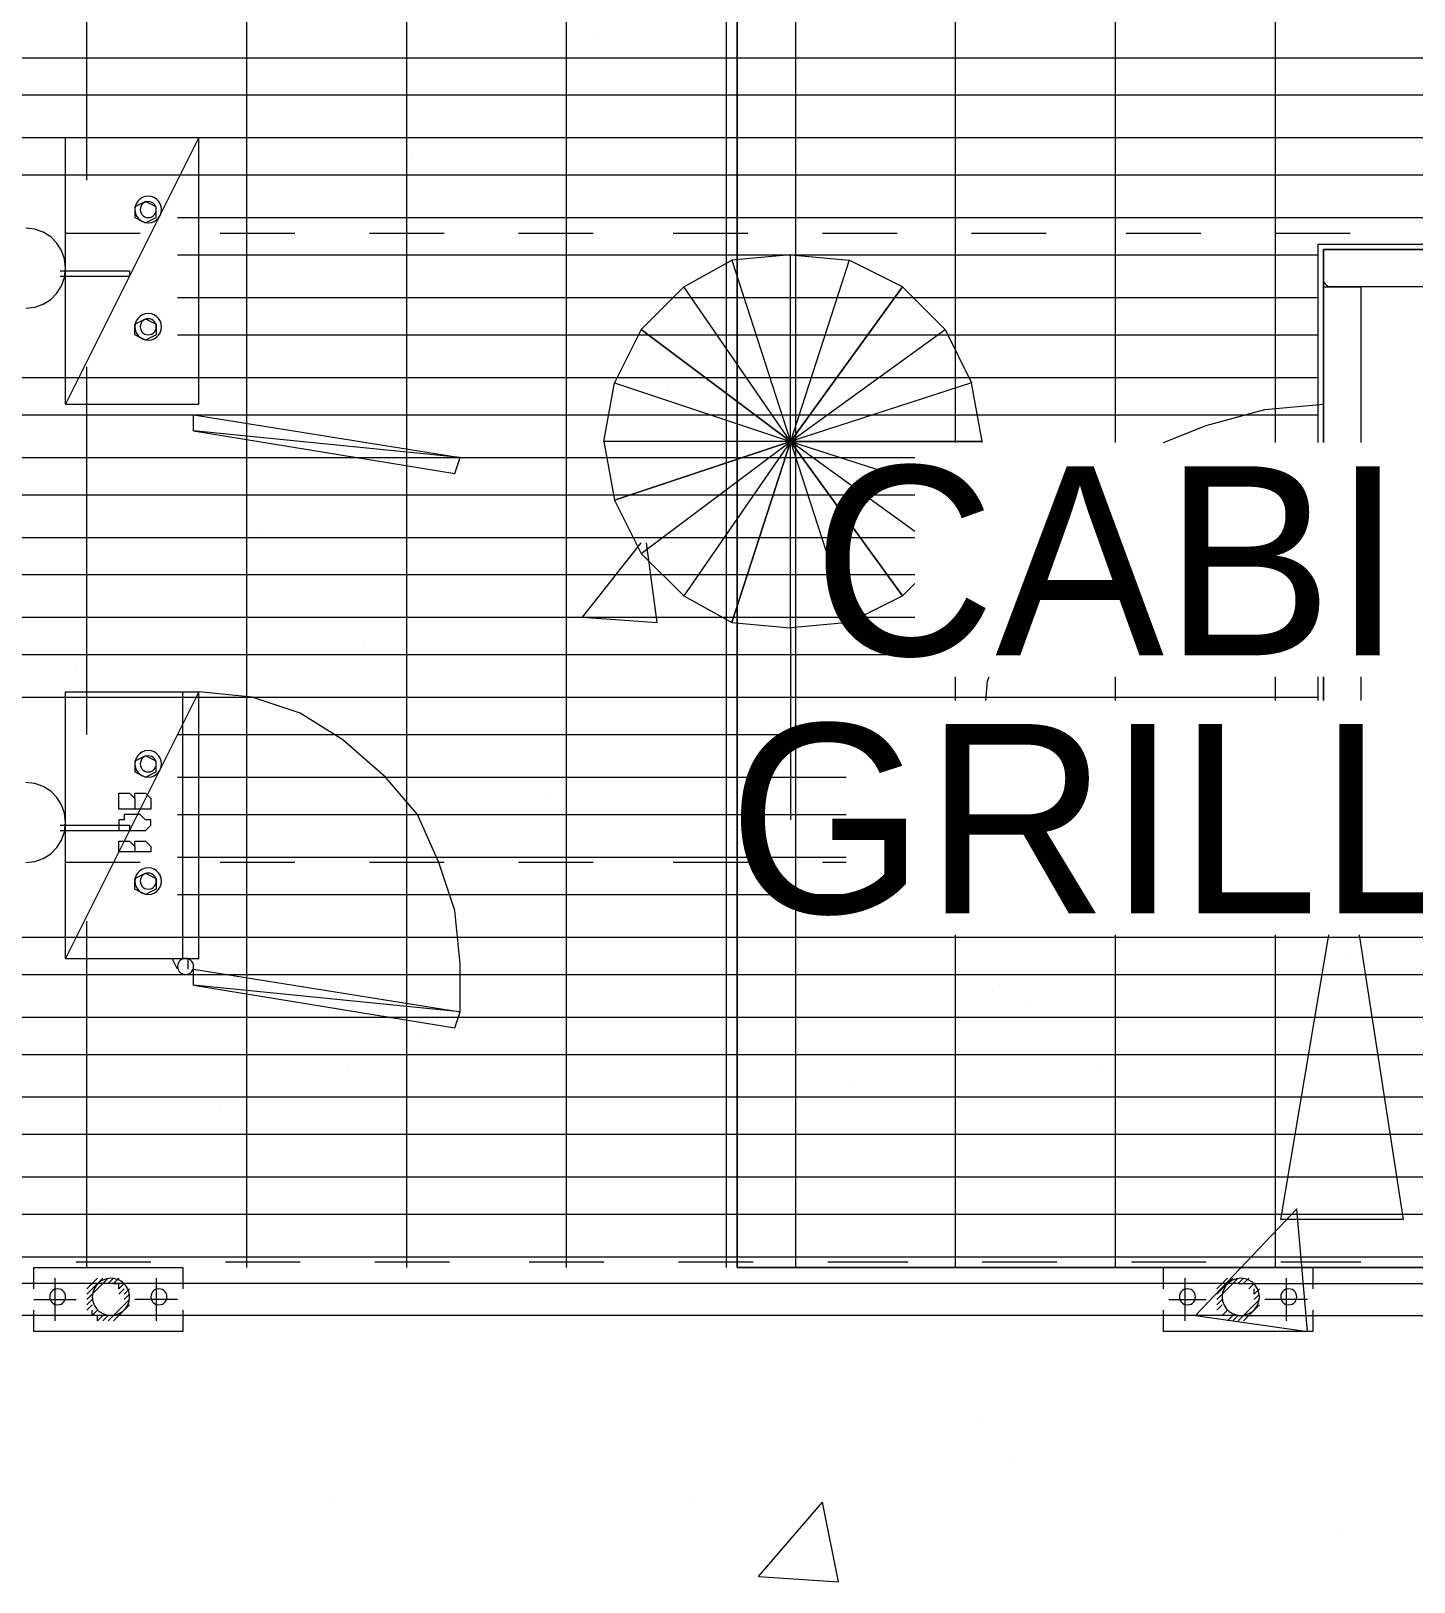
# Paper-space layout '01 Roof Support Layout' of a CAD drawing. Header units: millimetres. Extents: x 5 to 415, y 5 to 292.
# Drawn here: x 143.95 to 160.04, y 70.1 to 88.14 of the extents above; entities that cross this region are included whole.
import ezdxf
from ezdxf.enums import TextEntityAlignment as Align

# ---------------------------------------------------------------- set-up
doc = ezdxf.new("R2010")
doc.units = ezdxf.units.MM
for name, color, linetype in [('EXISTING', 7, 'Continuous'), ('PROPOSED', 7, 'Continuous'), ('TEXT', 7, 'Continuous')]:
    doc.layers.add(name, color=color, linetype=linetype)

# ---------------------------------------------------------------- blocks, each defined once
blk = doc.blocks.new('SHEET_01')
at = {"layer": 'EXISTING', "color": 254, "linetype": 'Continuous', "lineweight": 13}
for p, q in [((150.55, 88.078), (150.55, 88.078)), ((154.022, 87.396), (154.022, 87.396)), ((144.35, 83.8), (144.35, 86.9)), ((145.9, 86.9), (144.35, 83.8)), ((144.35, 86.9), (145.9, 86.9)), ((145.9, 83.8), (145.9, 86.9)), ((155.51, 86.9), (155.51, 86.9)), ((148.38, 86.652), (148.38, 86.652)), ((148.008, 85.97), (148.008, 85.97)), ((152.782, 85.536), (152.1, 85.474)), ((152.782, 83.366), (152.782, 85.536)), ((152.782, 85.536), (153.464, 85.474)), ((172.994, 85.598), (158.982, 85.598)), ((158.982, 85.598), (158.982, 83.354)), ((151.542, 85.164), (152.1, 85.474)), ((152.1, 85.474), (152.782, 83.366)), ((153.464, 85.474), (152.782, 83.366)), ((154.084, 85.164), (153.464, 85.474)), ((151.542, 85.164), (151.046, 84.668)), ((152.782, 83.366), (151.542, 85.164)), ((154.084, 85.164), (152.782, 83.366)), ((152.782, 83.366), (154.084, 85.164)), ((154.58, 84.668), (154.084, 85.164)), ((151.046, 84.668), (150.736, 84.048)), ((151.046, 84.668), (152.782, 83.366)), ((152.782, 83.366), (151.046, 84.668)), ((152.782, 83.366), (154.58, 84.668)), ((154.58, 84.668), (154.89, 84.048)), ((150.612, 83.366), (150.736, 84.048)), ((150.736, 84.048), (152.782, 83.366)), ((151.356, 83.986), (151.356, 83.986)), ((154.89, 84.048), (152.782, 83.366)), ((155.014, 83.366), (154.89, 84.048)), ((144.35, 83.8), (145.9, 83.8)), ((145.838, 83.49), (145.838, 83.676)), ((145.838, 83.676), (148.938, 83.18)), ((148.938, 83.18), (145.838, 83.49)), ((145.838, 83.49), (148.876, 82.994)), ((152.782, 83.366), (150.612, 83.366)), ((150.612, 83.366), (150.736, 82.684)), ((150.736, 82.684), (152.782, 83.366)), ((152.782, 83.366), (150.736, 82.684)), ((151.046, 82.064), (152.782, 83.366)), ((152.782, 83.366), (151.542, 81.568)), ((152.1, 81.258), (152.782, 83.366)), ((152.782, 83.366), (152.1, 81.258)), ((152.782, 81.196), (152.782, 83.366)), ((152.782, 83.366), (153.464, 81.258)), ((154.084, 81.568), (152.782, 83.366)), ((152.782, 83.366), (154.084, 81.568)), ((155.014, 83.366), (152.782, 83.366)), ((152.782, 83.366), (155.014, 83.366)), ((154.228, 82.319), (152.782, 83.366)), ((152.782, 83.366), (154.228, 82.898)), ((155.012, 83.354), (155.014, 83.366)), ((148.876, 82.994), (148.938, 83.18)), ((150.736, 82.684), (151.046, 82.064)), ((146.582, 82.312), (146.582, 82.312)), ((150.364, 81.32), (151.046, 82.188)), ((151.232, 81.258), (151.108, 82.188)), ((151.542, 81.568), (151.046, 82.064)), ((151.542, 81.568), (152.1, 81.258)), ((153.464, 81.258), (154.084, 81.568)), ((154.084, 81.568), (154.228, 81.712)), ((150.116, 81.506), (150.116, 81.506)), ((150.364, 81.32), (151.232, 81.258)), ((152.1, 81.258), (152.782, 81.196)), ((153.464, 81.258), (152.782, 81.196)), ((152.782, 81.196), (152.782, 78.964)), ((147.822, 81.01), (147.822, 81.01)), ((144.474, 80.762), (144.474, 80.762)), ((158.982, 80.628), (158.982, 80.354)), ((144.35, 77.352), (144.35, 80.452)), ((145.9, 80.452), (144.35, 77.352)), ((144.35, 80.452), (145.9, 80.452)), ((145.9, 77.352), (145.9, 80.452)), ((149.93, 79.212), (149.93, 79.212)), ((158.486, 74.314), (159.046, 77.628)), ((159.399, 77.628), (159.912, 74.314)), ((144.35, 77.352), (145.9, 77.352)), ((145.838, 77.042), (145.838, 77.228)), ((145.838, 77.228), (148.938, 76.732)), ((159.292, 77.352), (159.292, 77.352)), ((148.938, 76.732), (145.838, 77.042)), ((145.838, 77.042), (148.876, 76.546)), ((155.138, 76.98), (155.138, 76.98)), ((148.876, 76.546), (148.938, 76.732)), ((155.572, 76.856), (155.572, 76.856)), ((148.442, 76.422), (148.442, 76.422)), ((147.636, 76.05), (147.636, 76.05)), ((156.378, 76.112), (156.378, 76.112)), ((153.464, 75.926), (153.464, 75.926)), ((146.148, 75.616), (146.148, 75.616)), ((144.784, 74.438), (144.784, 74.438)), ((157.494, 73.198), (158.672, 74.438)), ((158.796, 73.012), (158.672, 74.438)), ((159.912, 74.314), (158.486, 74.314)), ((144.226, 73.632), (144.226, 73.136)), ((145.404, 73.632), (145.404, 73.136)), ((157.37, 73.632), (157.37, 73.136)), ((158.548, 73.632), (158.548, 73.136)), ((143.978, 73.384), (144.474, 73.384)), ((145.652, 73.384), (145.156, 73.384)), ((157.184, 73.384), (157.618, 73.384)), ((158.796, 73.384), (158.3, 73.384)), ((157.494, 73.198), (158.796, 73.012)), ((154.952, 72.02), (154.952, 72.02)), ((155.386, 71.524), (155.386, 71.524)), ((147.45, 71.09), (147.45, 71.09)), ((151.666, 71.028), (151.666, 71.028)), ((152.41, 70.16), (153.154, 71.028)), ((153.34, 70.098), (153.154, 71.028)), ((159.168, 70.718), (159.168, 70.718)), ((152.41, 70.16), (153.34, 70.098))]:
    blk.add_line(p, q, dxfattribs=at)
at = {"layer": 'PROPOSED', "color": 250, "linetype": 'Continuous', "lineweight": 13}
for p, q in [((152.038, 73.756), (152.038, 103.948)), ((152.162, 73.756), (152.162, 103.948)), ((152.162, 103.948), (152.162, 73.756)), ((152.844, 73.756), (152.844, 103.948)), ((144.598, 86.404), (144.598, 100.106)), ((146.458, 73.756), (146.458, 100.106)), ((148.318, 73.756), (148.318, 100.106)), ((150.178, 73.756), (150.178, 100.106)), ((154.704, 83.354), (154.704, 100.106)), ((156.564, 83.354), (156.564, 100.106)), ((158.424, 83.354), (158.424, 100.106)), ((140.444, 87.83), (152.162, 87.83)), ((152.162, 87.83), (163.88, 87.83)), ((140.444, 87.396), (152.162, 87.396)), ((152.162, 87.396), (163.88, 87.396)), ((140.444, 86.9), (152.162, 86.9)), ((152.162, 86.9), (163.88, 86.9)), ((140.444, 86.466), (152.162, 86.466)), ((152.162, 86.466), (163.88, 86.466)), ((145.28, 86.156), (145.156, 86.094)), ((145.16, 86.099), (145.156, 86.063)), ((145.156, 86.094), (145.156, 85.97)), ((145.156, 86.063), (145.16, 86.027)), ((145.172, 86.131), (145.16, 86.099)), ((145.19, 86.16), (145.172, 86.131)), ((145.214, 86.184), (145.19, 86.16)), ((145.243, 86.202), (145.214, 86.184)), ((145.22, 86.084), (145.218, 86.063)), ((145.218, 86.063), (145.22, 86.042)), ((145.227, 86.104), (145.22, 86.084)), ((145.238, 86.121), (145.227, 86.104)), ((145.253, 86.136), (145.238, 86.121)), ((145.275, 86.214), (145.243, 86.202)), ((145.27, 86.147), (145.253, 86.136)), ((145.29, 86.154), (145.27, 86.147)), ((145.311, 86.218), (145.275, 86.214)), ((145.404, 86.094), (145.28, 86.156)), ((145.311, 86.156), (145.29, 86.154)), ((145.347, 86.214), (145.311, 86.218)), ((145.332, 86.154), (145.311, 86.156)), ((145.352, 86.147), (145.332, 86.154)), ((145.379, 86.202), (145.347, 86.214)), ((145.369, 86.136), (145.352, 86.147)), ((145.384, 86.121), (145.369, 86.136)), ((145.408, 86.184), (145.379, 86.202)), ((145.395, 86.104), (145.384, 86.121)), ((145.402, 86.084), (145.395, 86.104)), ((145.404, 86.063), (145.402, 86.084)), ((145.402, 86.042), (145.404, 86.063)), ((145.404, 85.97), (145.404, 86.094)), ((145.432, 86.16), (145.408, 86.184)), ((145.45, 86.131), (145.432, 86.16)), ((145.462, 86.099), (145.45, 86.131)), ((145.466, 86.063), (145.462, 86.099)), ((145.462, 86.027), (145.466, 86.063)), ((145.156, 85.97), (145.28, 85.908)), ((145.16, 86.027), (145.172, 85.995)), ((145.172, 85.995), (145.19, 85.966)), ((145.19, 85.966), (145.214, 85.942)), ((145.214, 85.942), (145.243, 85.924)), ((145.22, 86.042), (145.227, 86.022)), ((145.227, 86.022), (145.238, 86.005)), ((145.238, 86.005), (145.253, 85.99)), ((145.243, 85.924), (145.275, 85.912)), ((145.253, 85.99), (145.27, 85.979)), ((145.27, 85.979), (145.29, 85.972)), ((145.275, 85.912), (145.311, 85.908)), ((145.28, 85.908), (145.404, 85.97)), ((145.29, 85.972), (145.311, 85.97)), ((145.311, 85.97), (145.332, 85.972)), ((145.311, 85.908), (145.347, 85.912)), ((145.332, 85.972), (145.352, 85.979)), ((145.347, 85.912), (145.379, 85.924)), ((145.352, 85.979), (145.369, 85.99)), ((145.369, 85.99), (145.384, 86.005)), ((145.379, 85.924), (145.408, 85.942)), ((145.384, 86.005), (145.395, 86.022)), ((145.395, 86.022), (145.402, 86.042)), ((145.408, 85.942), (145.432, 85.966)), ((145.432, 85.966), (145.45, 85.995)), ((145.45, 85.995), (145.462, 86.027)), ((145.652, 85.97), (152.162, 85.97)), ((152.162, 85.97), (163.88, 85.97)), ((143.992, 85.834), (143.885, 85.846)), ((144.089, 85.799), (143.992, 85.834)), ((144.176, 85.744), (144.089, 85.799)), ((144.248, 85.672), (144.176, 85.744)), ((145.218, 85.784), (144.35, 85.784)), ((147.016, 85.784), (146.148, 85.784)), ((148.752, 85.784), (147.884, 85.784)), ((150.488, 85.784), (149.62, 85.784)), ((152.286, 85.784), (151.418, 85.784)), ((154.022, 85.784), (153.154, 85.784)), ((155.758, 85.784), (154.89, 85.784)), ((157.556, 85.784), (156.688, 85.784)), ((159.292, 85.784), (158.424, 85.784)), ((144.303, 85.585), (144.248, 85.672)), ((144.338, 85.488), (144.303, 85.585)), ((145.652, 85.536), (152.162, 85.536)), ((152.162, 85.536), (158.92, 85.536)), ((158.92, 85.66), (163.88, 85.66)), ((158.92, 83.354), (158.92, 85.66)), ((158.982, 85.536), (158.982, 85.598)), ((158.982, 85.598), (172.994, 85.598)), ((158.982, 85.226), (158.982, 85.536)), ((144.288, 85.35), (145.094, 85.35)), ((144.35, 85.381), (144.338, 85.488)), ((144.338, 85.274), (144.35, 85.381)), ((145.094, 85.35), (145.094, 85.288)), ((144.248, 85.09), (144.303, 85.177)), ((144.288, 85.288), (145.094, 85.288)), ((144.303, 85.177), (144.338, 85.274)), ((158.982, 85.257), (158.984, 85.236)), ((158.982, 85.164), (158.982, 85.226)), ((158.982, 85.164), (158.982, 85.164)), ((158.982, 85.164), (159.044, 85.164)), ((158.982, 83.354), (158.982, 85.164)), ((158.984, 85.236), (158.991, 85.216)), ((158.991, 85.216), (159.002, 85.199)), ((159.002, 85.199), (159.017, 85.184)), ((159.017, 85.184), (159.034, 85.173)), ((159.034, 85.173), (159.054, 85.166)), ((172.932, 85.164), (159.044, 85.164)), ((159.044, 85.164), (159.416, 85.164)), ((159.054, 85.166), (159.075, 85.164)), ((159.416, 85.164), (159.416, 83.354)), ((144.089, 84.963), (144.176, 85.018)), ((144.176, 85.018), (144.248, 85.09)), ((145.652, 85.04), (152.162, 85.04)), ((152.162, 85.04), (158.92, 85.04)), ((143.885, 84.916), (143.992, 84.928)), ((143.992, 84.928), (144.089, 84.963)), ((145.214, 84.82), (145.19, 84.796)), ((145.243, 84.838), (145.214, 84.82)), ((145.275, 84.85), (145.243, 84.838)), ((145.311, 84.854), (145.275, 84.85)), ((145.347, 84.85), (145.311, 84.854)), ((145.379, 84.838), (145.347, 84.85)), ((145.408, 84.82), (145.379, 84.838)), ((145.432, 84.796), (145.408, 84.82)), ((145.156, 84.73), (145.28, 84.792)), ((145.16, 84.735), (145.156, 84.699)), ((145.156, 84.606), (145.156, 84.73)), ((145.156, 84.699), (145.16, 84.663)), ((145.172, 84.767), (145.16, 84.735)), ((145.16, 84.663), (145.172, 84.631)), ((145.19, 84.796), (145.172, 84.767)), ((145.172, 84.631), (145.19, 84.602)), ((145.22, 84.72), (145.218, 84.699)), ((145.218, 84.699), (145.22, 84.678)), ((145.227, 84.74), (145.22, 84.72)), ((145.22, 84.678), (145.227, 84.658)), ((145.238, 84.757), (145.227, 84.74)), ((145.227, 84.658), (145.238, 84.641)), ((145.253, 84.772), (145.238, 84.757)), ((145.238, 84.641), (145.253, 84.626)), ((145.27, 84.783), (145.253, 84.772)), ((145.253, 84.626), (145.27, 84.615)), ((145.29, 84.79), (145.27, 84.783)), ((145.28, 84.792), (145.404, 84.73)), ((145.311, 84.792), (145.29, 84.79)), ((145.332, 84.79), (145.311, 84.792)), ((145.352, 84.783), (145.332, 84.79)), ((145.369, 84.772), (145.352, 84.783)), ((145.352, 84.615), (145.369, 84.626)), ((145.384, 84.757), (145.369, 84.772)), ((145.369, 84.626), (145.384, 84.641)), ((145.395, 84.74), (145.384, 84.757)), ((145.384, 84.641), (145.395, 84.658)), ((145.402, 84.72), (145.395, 84.74)), ((145.395, 84.658), (145.402, 84.678)), ((145.404, 84.699), (145.402, 84.72)), ((145.402, 84.678), (145.404, 84.699)), ((145.404, 84.73), (145.404, 84.606)), ((145.45, 84.767), (145.432, 84.796)), ((145.432, 84.602), (145.45, 84.631)), ((145.462, 84.735), (145.45, 84.767)), ((145.45, 84.631), (145.462, 84.663)), ((145.466, 84.699), (145.462, 84.735)), ((145.462, 84.663), (145.466, 84.699)), ((145.28, 84.544), (145.156, 84.606)), ((145.19, 84.602), (145.214, 84.578)), ((145.214, 84.578), (145.243, 84.56)), ((145.243, 84.56), (145.275, 84.548)), ((145.27, 84.615), (145.29, 84.608)), ((145.275, 84.548), (145.311, 84.544)), ((145.404, 84.606), (145.28, 84.544)), ((145.29, 84.608), (145.311, 84.606)), ((145.311, 84.606), (145.332, 84.608)), ((145.311, 84.544), (145.347, 84.548)), ((145.332, 84.608), (145.352, 84.615)), ((145.347, 84.548), (145.379, 84.56)), ((145.379, 84.56), (145.408, 84.578)), ((145.408, 84.578), (145.432, 84.602)), ((145.652, 84.606), (152.162, 84.606)), ((152.162, 84.606), (158.92, 84.606)), ((140.444, 84.11), (152.162, 84.11)), ((144.598, 79.956), (144.598, 84.234)), ((152.162, 84.11), (158.92, 84.11)), ((157.618, 83.552), (158.3, 83.738)), ((158.3, 83.738), (158.982, 83.8)), ((140.444, 83.676), (152.162, 83.676)), ((152.162, 83.676), (158.92, 83.676)), ((157.123, 83.354), (157.618, 83.552)), ((140.444, 83.18), (152.162, 83.18)), ((152.162, 83.18), (154.228, 83.18)), ((140.444, 82.746), (152.162, 82.746)), ((152.162, 82.746), (154.228, 82.746)), ((140.444, 82.25), (152.162, 82.25)), ((152.162, 82.25), (154.228, 82.25)), ((140.444, 81.816), (152.162, 81.816)), ((152.162, 81.816), (154.228, 81.816)), ((140.444, 81.32), (152.162, 81.32)), ((152.162, 81.32), (154.228, 81.32)), ((140.444, 80.886), (152.162, 80.886)), ((152.162, 80.886), (154.228, 80.886)), ((154.704, 80.354), (154.704, 80.628)), ((155.056, 80.354), (155.076, 80.576)), ((155.076, 80.576), (155.092, 80.628)), ((156.564, 80.354), (156.564, 80.628)), ((158.424, 80.354), (158.424, 80.628)), ((158.92, 80.354), (158.92, 80.628)), ((158.982, 80.354), (158.982, 80.628)), ((159.416, 80.628), (159.416, 80.354)), ((140.444, 80.39), (152.162, 80.39)), ((145.714, 77.352), (145.714, 80.452)), ((146.52, 80.39), (145.9, 80.452)), ((147.078, 80.204), (146.52, 80.39)), ((152.162, 80.39), (158.92, 80.39)), ((147.574, 79.894), (147.078, 80.204)), ((145.652, 79.956), (152.162, 79.956)), ((152.162, 79.956), (153.432, 79.956)), ((145.243, 79.754), (145.214, 79.736)), ((145.275, 79.766), (145.243, 79.754)), ((145.311, 79.77), (145.275, 79.766)), ((145.347, 79.766), (145.311, 79.77)), ((145.379, 79.754), (145.347, 79.766)), ((145.408, 79.736), (145.379, 79.754)), ((148.07, 79.46), (147.574, 79.894)), ((145.28, 79.708), (145.156, 79.646)), ((145.16, 79.651), (145.156, 79.615)), ((145.156, 79.646), (145.156, 79.522)), ((145.156, 79.615), (145.16, 79.579)), ((145.172, 79.683), (145.16, 79.651)), ((145.16, 79.579), (145.172, 79.547)), ((145.19, 79.712), (145.172, 79.683)), ((145.214, 79.736), (145.19, 79.712)), ((145.22, 79.636), (145.218, 79.615)), ((145.218, 79.615), (145.22, 79.594)), ((145.227, 79.656), (145.22, 79.636)), ((145.22, 79.594), (145.227, 79.574)), ((145.238, 79.673), (145.227, 79.656)), ((145.227, 79.574), (145.238, 79.557)), ((145.253, 79.688), (145.238, 79.673)), ((145.27, 79.699), (145.253, 79.688)), ((145.29, 79.706), (145.27, 79.699)), ((145.404, 79.646), (145.28, 79.708)), ((145.311, 79.708), (145.29, 79.706)), ((145.332, 79.706), (145.311, 79.708)), ((145.352, 79.699), (145.332, 79.706)), ((145.369, 79.688), (145.352, 79.699)), ((145.384, 79.673), (145.369, 79.688)), ((145.395, 79.656), (145.384, 79.673)), ((145.384, 79.557), (145.395, 79.574)), ((145.402, 79.636), (145.395, 79.656)), ((145.395, 79.574), (145.402, 79.594)), ((145.404, 79.615), (145.402, 79.636)), ((145.402, 79.594), (145.404, 79.615)), ((145.404, 79.522), (145.404, 79.646)), ((145.432, 79.712), (145.408, 79.736)), ((145.45, 79.683), (145.432, 79.712)), ((145.462, 79.651), (145.45, 79.683)), ((145.45, 79.547), (145.462, 79.579)), ((145.466, 79.615), (145.462, 79.651)), ((145.462, 79.579), (145.466, 79.615)), ((143.992, 79.386), (143.885, 79.398)), ((144.089, 79.351), (143.992, 79.386)), ((145.156, 79.522), (145.28, 79.46)), ((145.172, 79.547), (145.19, 79.518)), ((145.19, 79.518), (145.214, 79.494)), ((145.214, 79.494), (145.243, 79.476)), ((145.238, 79.557), (145.253, 79.542)), ((145.243, 79.476), (145.275, 79.464)), ((145.253, 79.542), (145.27, 79.531)), ((145.27, 79.531), (145.29, 79.524)), ((145.275, 79.464), (145.311, 79.46)), ((145.28, 79.46), (145.404, 79.522)), ((145.29, 79.524), (145.311, 79.522)), ((145.311, 79.522), (145.332, 79.524)), ((145.311, 79.46), (145.347, 79.464)), ((145.332, 79.524), (145.352, 79.531)), ((145.347, 79.464), (145.379, 79.476)), ((145.352, 79.531), (145.369, 79.542)), ((145.369, 79.542), (145.384, 79.557)), ((145.379, 79.476), (145.408, 79.494)), ((145.408, 79.494), (145.432, 79.518)), ((145.432, 79.518), (145.45, 79.547)), ((145.652, 79.46), (152.162, 79.46)), ((148.442, 79.026), (148.07, 79.46)), ((152.162, 79.46), (153.432, 79.46)), ((144.176, 79.296), (144.089, 79.351)), ((144.248, 79.224), (144.176, 79.296)), ((144.303, 79.137), (144.248, 79.224)), ((144.97, 79.212), (144.97, 79.274)), ((144.97, 79.274), (145.032, 79.274)), ((144.97, 79.088), (144.97, 79.212)), ((145.032, 79.274), (145.094, 79.274)), ((145.094, 79.274), (145.156, 79.212)), ((145.156, 79.212), (145.156, 79.274)), ((145.156, 79.274), (145.218, 79.274)), ((145.156, 79.212), (145.156, 79.088)), ((145.218, 79.274), (145.28, 79.274)), ((145.28, 79.274), (145.342, 79.212)), ((145.342, 79.212), (145.342, 79.088)), ((144.338, 79.04), (144.303, 79.137)), ((144.35, 78.933), (144.338, 79.04)), ((145.342, 79.088), (144.97, 79.088)), ((145.094, 79.026), (145.032, 79.026)), ((145.032, 79.026), (145.032, 78.964)), ((145.156, 79.026), (145.094, 79.026)), ((145.218, 79.026), (145.156, 79.026)), ((145.28, 78.964), (145.218, 79.026)), ((145.652, 79.026), (152.162, 79.026)), ((148.69, 78.468), (148.442, 79.026)), ((152.162, 79.026), (153.432, 79.026)), ((144.288, 78.902), (145.094, 78.902)), ((144.338, 78.826), (144.35, 78.933)), ((145.032, 78.964), (144.97, 78.964)), ((144.97, 78.964), (144.97, 78.902)), ((144.97, 78.902), (144.97, 78.84)), ((145.094, 78.902), (145.094, 78.84)), ((145.342, 78.964), (145.28, 78.964)), ((145.28, 78.84), (145.342, 78.902)), ((145.342, 78.902), (145.342, 78.964)), ((144.248, 78.642), (144.303, 78.729)), ((144.288, 78.84), (145.094, 78.84)), ((144.303, 78.729), (144.338, 78.826)), ((144.97, 78.84), (145.032, 78.84)), ((144.97, 78.654), (144.97, 78.716)), ((144.97, 78.716), (145.032, 78.716)), ((145.032, 78.84), (145.094, 78.84)), ((145.032, 78.716), (145.094, 78.716)), ((145.094, 78.84), (145.156, 78.84)), ((145.094, 78.716), (145.156, 78.654)), ((145.156, 78.84), (145.218, 78.84)), ((145.156, 78.654), (145.156, 78.716)), ((145.156, 78.716), (145.218, 78.716)), ((145.218, 78.84), (145.28, 78.84)), ((145.218, 78.716), (145.28, 78.716)), ((145.28, 78.716), (145.342, 78.654)), ((143.992, 78.48), (144.089, 78.515)), ((144.089, 78.515), (144.176, 78.57)), ((144.176, 78.57), (144.248, 78.642)), ((144.97, 78.592), (144.97, 78.654)), ((145.342, 78.592), (144.97, 78.592)), ((145.156, 78.654), (145.156, 78.592)), ((145.342, 78.654), (145.342, 78.592)), ((145.652, 78.53), (152.162, 78.53)), ((152.162, 78.53), (153.432, 78.53)), ((143.885, 78.468), (143.992, 78.48)), ((145.218, 78.468), (144.35, 78.468)), ((145.156, 78.282), (145.28, 78.344)), ((145.172, 78.319), (145.16, 78.287)), ((145.19, 78.348), (145.172, 78.319)), ((145.214, 78.372), (145.19, 78.348)), ((145.243, 78.39), (145.214, 78.372)), ((145.238, 78.309), (145.227, 78.292)), ((145.253, 78.324), (145.238, 78.309)), ((145.275, 78.402), (145.243, 78.39)), ((145.27, 78.335), (145.253, 78.324)), ((145.29, 78.342), (145.27, 78.335)), ((145.311, 78.406), (145.275, 78.402)), ((145.28, 78.344), (145.404, 78.282)), ((145.311, 78.344), (145.29, 78.342)), ((145.347, 78.402), (145.311, 78.406)), ((145.332, 78.342), (145.311, 78.344)), ((145.352, 78.335), (145.332, 78.342)), ((145.379, 78.39), (145.347, 78.402)), ((145.369, 78.324), (145.352, 78.335)), ((145.384, 78.309), (145.369, 78.324)), ((145.408, 78.372), (145.379, 78.39)), ((145.395, 78.292), (145.384, 78.309)), ((145.432, 78.348), (145.408, 78.372)), ((145.45, 78.319), (145.432, 78.348)), ((145.462, 78.287), (145.45, 78.319)), ((147.016, 78.468), (146.148, 78.468)), ((148.752, 78.468), (147.884, 78.468)), ((148.876, 77.91), (148.69, 78.468)), ((150.488, 78.468), (149.62, 78.468)), ((152.286, 78.468), (151.418, 78.468)), ((153.432, 78.468), (153.154, 78.468)), ((145.16, 78.287), (145.156, 78.251)), ((145.156, 78.158), (145.156, 78.282)), ((145.156, 78.251), (145.16, 78.215)), ((145.28, 78.096), (145.156, 78.158)), ((145.16, 78.215), (145.172, 78.183)), ((145.172, 78.183), (145.19, 78.154)), ((145.19, 78.154), (145.214, 78.13)), ((145.214, 78.13), (145.243, 78.112)), ((145.22, 78.272), (145.218, 78.251)), ((145.218, 78.251), (145.22, 78.23)), ((145.227, 78.292), (145.22, 78.272)), ((145.22, 78.23), (145.227, 78.21)), ((145.227, 78.21), (145.238, 78.193)), ((145.238, 78.193), (145.253, 78.178)), ((145.253, 78.178), (145.27, 78.167)), ((145.27, 78.167), (145.29, 78.16)), ((145.404, 78.158), (145.28, 78.096)), ((145.29, 78.16), (145.311, 78.158)), ((145.311, 78.158), (145.332, 78.16)), ((145.332, 78.16), (145.352, 78.167)), ((145.352, 78.167), (145.369, 78.178)), ((145.369, 78.178), (145.384, 78.193)), ((145.379, 78.112), (145.408, 78.13)), ((145.384, 78.193), (145.395, 78.21)), ((145.402, 78.272), (145.395, 78.292)), ((145.395, 78.21), (145.402, 78.23)), ((145.404, 78.251), (145.402, 78.272)), ((145.402, 78.23), (145.404, 78.251)), ((145.404, 78.282), (145.404, 78.158)), ((145.408, 78.13), (145.432, 78.154)), ((145.432, 78.154), (145.45, 78.183)), ((145.45, 78.183), (145.462, 78.215)), ((145.466, 78.251), (145.462, 78.287)), ((145.462, 78.215), (145.466, 78.251)), ((145.243, 78.112), (145.275, 78.1)), ((145.275, 78.1), (145.311, 78.096)), ((145.311, 78.096), (145.347, 78.1)), ((145.347, 78.1), (145.379, 78.112)), ((145.652, 78.096), (152.162, 78.096)), ((152.162, 78.096), (153.432, 78.096)), ((144.598, 73.756), (144.598, 77.786)), ((148.938, 77.29), (148.876, 77.91)), ((140.444, 77.6), (152.162, 77.6)), ((152.162, 77.6), (163.88, 77.6)), ((154.704, 73.756), (154.704, 77.628)), ((156.564, 73.756), (156.564, 77.628)), ((158.424, 73.756), (158.424, 77.628)), ((145.652, 77.228), (145.59, 77.352)), ((145.654, 77.28), (145.652, 77.259)), ((145.652, 77.259), (145.654, 77.238)), ((145.661, 77.3), (145.654, 77.28)), ((145.654, 77.238), (145.661, 77.218)), ((145.672, 77.317), (145.661, 77.3)), ((145.687, 77.332), (145.672, 77.317)), ((145.704, 77.343), (145.687, 77.332)), ((145.724, 77.35), (145.704, 77.343)), ((145.714, 77.228), (145.714, 77.228)), ((145.745, 77.352), (145.724, 77.35)), ((145.766, 77.35), (145.745, 77.352)), ((145.786, 77.343), (145.766, 77.35)), ((145.776, 77.228), (145.776, 77.352)), ((145.803, 77.332), (145.786, 77.343)), ((145.818, 77.317), (145.803, 77.332)), ((145.829, 77.3), (145.818, 77.317)), ((145.836, 77.28), (145.829, 77.3)), ((145.829, 77.218), (145.836, 77.238)), ((145.838, 77.259), (145.836, 77.28)), ((145.836, 77.238), (145.838, 77.259)), ((148.938, 76.732), (148.938, 77.29)), ((140.444, 77.166), (152.162, 77.166)), ((145.661, 77.218), (145.672, 77.201)), ((145.672, 77.201), (145.687, 77.186)), ((145.687, 77.186), (145.704, 77.175)), ((145.704, 77.175), (145.724, 77.168)), ((145.724, 77.168), (145.745, 77.166)), ((145.745, 77.166), (145.766, 77.168)), ((145.766, 77.168), (145.786, 77.175)), ((145.786, 77.175), (145.803, 77.186)), ((145.803, 77.186), (145.818, 77.201)), ((145.818, 77.201), (145.829, 77.218)), ((152.162, 77.166), (163.88, 77.166)), ((140.444, 76.67), (152.162, 76.67)), ((152.162, 76.67), (163.88, 76.67)), ((140.444, 76.236), (152.162, 76.236)), ((152.162, 76.236), (163.88, 76.236)), ((140.444, 75.74), (152.162, 75.74)), ((152.162, 75.74), (163.88, 75.74)), ((140.444, 75.306), (152.162, 75.306)), ((152.162, 75.306), (163.88, 75.306)), ((140.444, 74.81), (152.162, 74.81)), ((152.162, 74.81), (163.88, 74.81)), ((140.444, 74.376), (152.162, 74.376)), ((152.162, 74.376), (163.88, 74.376)), ((140.444, 73.88), (152.162, 73.88)), ((145.342, 73.818), (144.474, 73.818)), ((147.078, 73.818), (146.21, 73.818)), ((148.814, 73.818), (147.946, 73.818)), ((150.612, 73.818), (149.744, 73.818)), ((152.348, 73.818), (151.48, 73.818)), ((152.162, 73.88), (163.88, 73.88)), ((154.146, 73.818), (153.216, 73.818)), ((155.882, 73.818), (155.014, 73.818)), ((157.618, 73.818), (156.75, 73.818)), ((159.416, 73.818), (158.486, 73.818)), ((143.978, 73.756), (145.714, 73.756)), ((143.978, 73.508), (143.978, 73.756)), ((144.598, 73.508), (144.722, 73.632)), ((144.598, 73.446), (144.784, 73.632)), ((144.846, 73.632), (144.598, 73.384)), ((144.827, 73.626), (144.782, 73.61)), ((144.784, 73.57), (144.846, 73.632)), ((144.877, 73.632), (144.827, 73.626)), ((144.846, 73.57), (144.908, 73.632)), ((144.927, 73.626), (144.877, 73.632)), ((144.908, 73.57), (144.97, 73.632)), ((144.972, 73.61), (144.927, 73.626)), ((145.714, 73.756), (145.714, 73.508)), ((163.88, 73.756), (152.162, 73.756)), ((152.162, 73.756), (163.88, 73.756)), ((157.122, 73.756), (158.858, 73.756)), ((157.122, 73.508), (157.122, 73.756)), ((157.742, 73.508), (157.866, 73.632)), ((157.742, 73.446), (157.928, 73.632)), ((157.99, 73.632), (157.742, 73.384)), ((157.971, 73.626), (157.926, 73.61)), ((157.928, 73.57), (157.99, 73.632)), ((158.021, 73.632), (157.971, 73.626)), ((157.99, 73.57), (158.052, 73.632)), ((158.071, 73.626), (158.021, 73.632)), ((158.052, 73.57), (158.114, 73.632)), ((158.116, 73.61), (158.071, 73.626)), ((158.858, 73.756), (158.858, 73.508)), ((157.99, 73.57), (140.568, 73.57)), ((144.166, 73.436), (144.164, 73.415)), ((144.173, 73.456), (144.166, 73.436)), ((144.184, 73.473), (144.173, 73.456)), ((144.199, 73.488), (144.184, 73.473)), ((144.216, 73.499), (144.199, 73.488)), ((144.236, 73.506), (144.216, 73.499)), ((144.257, 73.508), (144.236, 73.506)), ((144.278, 73.506), (144.257, 73.508)), ((144.298, 73.499), (144.278, 73.506)), ((144.315, 73.488), (144.298, 73.499)), ((144.33, 73.473), (144.315, 73.488)), ((144.341, 73.456), (144.33, 73.473)), ((144.348, 73.436), (144.341, 73.456)), ((144.35, 73.415), (144.348, 73.436)), ((144.598, 73.384), (144.66, 73.446)), ((144.666, 73.465), (144.66, 73.415)), ((144.682, 73.51), (144.666, 73.465)), ((144.708, 73.551), (144.682, 73.51)), ((144.741, 73.584), (144.708, 73.551)), ((144.782, 73.61), (144.741, 73.584)), ((144.908, 73.57), (144.97, 73.57)), ((144.97, 73.508), (144.97, 73.57)), ((144.97, 73.508), (145.032, 73.57)), ((144.97, 73.446), (145.032, 73.508)), ((145.013, 73.584), (144.972, 73.61)), ((145.046, 73.551), (145.013, 73.584)), ((145.032, 73.446), (145.094, 73.508)), ((145.032, 73.384), (145.094, 73.446)), ((145.072, 73.51), (145.046, 73.551)), ((145.088, 73.465), (145.072, 73.51)), ((145.094, 73.415), (145.088, 73.465)), ((145.344, 73.436), (145.342, 73.415)), ((145.351, 73.456), (145.344, 73.436)), ((145.362, 73.473), (145.351, 73.456)), ((145.377, 73.488), (145.362, 73.473)), ((145.394, 73.499), (145.377, 73.488)), ((145.414, 73.506), (145.394, 73.499)), ((145.435, 73.508), (145.414, 73.506)), ((145.456, 73.506), (145.435, 73.508)), ((145.476, 73.499), (145.456, 73.506)), ((145.493, 73.488), (145.476, 73.499)), ((145.508, 73.473), (145.493, 73.488)), ((145.519, 73.456), (145.508, 73.473)), ((145.526, 73.436), (145.519, 73.456)), ((145.528, 73.415), (145.526, 73.436)), ((157.31, 73.436), (157.308, 73.415)), ((157.317, 73.456), (157.31, 73.436)), ((157.328, 73.473), (157.317, 73.456)), ((157.343, 73.488), (157.328, 73.473)), ((157.36, 73.499), (157.343, 73.488)), ((157.38, 73.506), (157.36, 73.499)), ((157.401, 73.508), (157.38, 73.506)), ((157.422, 73.506), (157.401, 73.508)), ((157.442, 73.499), (157.422, 73.506)), ((157.459, 73.488), (157.442, 73.499)), ((157.474, 73.473), (157.459, 73.488)), ((157.485, 73.456), (157.474, 73.473)), ((157.492, 73.436), (157.485, 73.456)), ((157.494, 73.415), (157.492, 73.436)), ((157.742, 73.384), (157.804, 73.446)), ((157.81, 73.465), (157.804, 73.415)), ((157.826, 73.51), (157.81, 73.465)), ((157.852, 73.551), (157.826, 73.51)), ((157.885, 73.584), (157.852, 73.551)), ((157.926, 73.61), (157.885, 73.584)), ((157.99, 73.57), (175.412, 73.57)), ((158.052, 73.57), (158.114, 73.57)), ((158.114, 73.508), (158.176, 73.57)), ((158.157, 73.584), (158.116, 73.61)), ((158.19, 73.551), (158.157, 73.584)), ((158.176, 73.446), (158.176, 73.508)), ((158.176, 73.446), (158.238, 73.508)), ((158.176, 73.384), (158.238, 73.446)), ((158.216, 73.51), (158.19, 73.551)), ((158.232, 73.465), (158.216, 73.51)), ((158.238, 73.415), (158.232, 73.465)), ((158.488, 73.436), (158.486, 73.415)), ((158.495, 73.456), (158.488, 73.436)), ((158.506, 73.473), (158.495, 73.456)), ((158.521, 73.488), (158.506, 73.473)), ((158.538, 73.499), (158.521, 73.488)), ((158.558, 73.506), (158.538, 73.499)), ((158.579, 73.508), (158.558, 73.506)), ((158.6, 73.506), (158.579, 73.508)), ((158.62, 73.499), (158.6, 73.506)), ((158.637, 73.488), (158.62, 73.499)), ((158.652, 73.473), (158.637, 73.488)), ((158.663, 73.456), (158.652, 73.473)), ((158.67, 73.436), (158.663, 73.456)), ((158.672, 73.415), (158.67, 73.436)), ((143.978, 73.012), (143.978, 73.26)), ((144.164, 73.415), (144.166, 73.394)), ((144.166, 73.394), (144.173, 73.374)), ((144.173, 73.374), (144.184, 73.357)), ((144.184, 73.357), (144.199, 73.342)), ((144.199, 73.342), (144.216, 73.331)), ((144.216, 73.331), (144.236, 73.324)), ((144.236, 73.324), (144.257, 73.322)), ((144.257, 73.322), (144.278, 73.324)), ((144.278, 73.324), (144.298, 73.331)), ((144.298, 73.331), (144.315, 73.342)), ((144.315, 73.342), (144.33, 73.357)), ((144.33, 73.357), (144.341, 73.374)), ((144.341, 73.374), (144.348, 73.394)), ((144.348, 73.394), (144.35, 73.415)), ((144.598, 73.322), (144.66, 73.384)), ((144.598, 73.26), (144.66, 73.322)), ((144.66, 73.415), (144.666, 73.365)), ((144.66, 73.198), (144.66, 73.26)), ((144.66, 73.198), (144.722, 73.26)), ((144.666, 73.365), (144.682, 73.32)), ((144.682, 73.32), (144.708, 73.279)), ((144.708, 73.279), (144.741, 73.246)), ((145.094, 73.384), (144.846, 73.136)), ((144.908, 73.136), (145.094, 73.322)), ((144.97, 73.198), (145.032, 73.26)), ((145.013, 73.246), (145.046, 73.279)), ((145.032, 73.322), (145.094, 73.384)), ((145.046, 73.279), (145.072, 73.32)), ((145.072, 73.32), (145.088, 73.365)), ((145.088, 73.365), (145.094, 73.415)), ((145.342, 73.415), (145.344, 73.394)), ((145.344, 73.394), (145.351, 73.374)), ((145.351, 73.374), (145.362, 73.357)), ((145.362, 73.357), (145.377, 73.342)), ((145.377, 73.342), (145.394, 73.331)), ((145.394, 73.331), (145.414, 73.324)), ((145.414, 73.324), (145.435, 73.322)), ((145.435, 73.322), (145.456, 73.324)), ((145.456, 73.324), (145.476, 73.331)), ((145.476, 73.331), (145.493, 73.342)), ((145.493, 73.342), (145.508, 73.357)), ((145.508, 73.357), (145.519, 73.374)), ((145.519, 73.374), (145.526, 73.394)), ((145.526, 73.394), (145.528, 73.415)), ((145.714, 73.26), (145.714, 73.012)), ((157.122, 73.012), (157.122, 73.26)), ((157.308, 73.415), (157.31, 73.394)), ((157.31, 73.394), (157.317, 73.374)), ((157.317, 73.374), (157.328, 73.357)), ((157.328, 73.357), (157.343, 73.342)), ((157.343, 73.342), (157.36, 73.331)), ((157.36, 73.331), (157.38, 73.324)), ((157.38, 73.324), (157.401, 73.322)), ((157.401, 73.322), (157.422, 73.324)), ((157.422, 73.324), (157.442, 73.331)), ((157.442, 73.331), (157.459, 73.342)), ((157.459, 73.342), (157.474, 73.357)), ((157.474, 73.357), (157.485, 73.374)), ((157.485, 73.374), (157.492, 73.394)), ((157.492, 73.394), (157.494, 73.415)), ((157.742, 73.322), (157.804, 73.384)), ((157.742, 73.26), (157.804, 73.322)), ((157.804, 73.415), (157.81, 73.365)), ((157.804, 73.198), (157.866, 73.26)), ((157.81, 73.365), (157.826, 73.32)), ((157.826, 73.32), (157.852, 73.279)), ((157.852, 73.279), (157.885, 73.246)), ((158.238, 73.384), (157.99, 73.136)), ((158.052, 73.136), (158.238, 73.322)), ((158.114, 73.198), (158.176, 73.26)), ((158.157, 73.246), (158.19, 73.279)), ((158.176, 73.322), (158.238, 73.384)), ((158.19, 73.279), (158.216, 73.32)), ((158.216, 73.32), (158.232, 73.365)), ((158.232, 73.365), (158.238, 73.415)), ((158.486, 73.415), (158.488, 73.394)), ((158.488, 73.394), (158.495, 73.374)), ((158.495, 73.374), (158.506, 73.357)), ((158.506, 73.357), (158.521, 73.342)), ((158.521, 73.342), (158.538, 73.331)), ((158.538, 73.331), (158.558, 73.324)), ((158.558, 73.324), (158.579, 73.322)), ((158.579, 73.322), (158.6, 73.324)), ((158.6, 73.324), (158.62, 73.331)), ((158.62, 73.331), (158.637, 73.342)), ((158.637, 73.342), (158.652, 73.357)), ((158.652, 73.357), (158.663, 73.374)), ((158.663, 73.374), (158.67, 73.394)), ((158.67, 73.394), (158.672, 73.415)), ((158.858, 73.26), (158.858, 73.012)), ((157.99, 73.198), (140.196, 73.198)), ((144.722, 73.136), (144.722, 73.198)), ((144.722, 73.136), (144.784, 73.198)), ((144.741, 73.246), (144.782, 73.22)), ((144.782, 73.22), (144.827, 73.204)), ((144.784, 73.136), (144.846, 73.198)), ((144.827, 73.204), (144.877, 73.198)), ((144.846, 73.136), (144.908, 73.198)), ((144.877, 73.198), (144.927, 73.204)), ((144.927, 73.204), (144.972, 73.22)), ((144.972, 73.22), (145.013, 73.246)), ((157.866, 73.136), (157.928, 73.198)), ((157.885, 73.246), (157.926, 73.22)), ((157.926, 73.22), (157.971, 73.204)), ((157.928, 73.136), (157.99, 73.198)), ((157.971, 73.204), (158.021, 73.198)), ((157.99, 73.136), (158.052, 73.198)), ((157.99, 73.198), (175.784, 73.198)), ((158.021, 73.198), (158.071, 73.204)), ((158.071, 73.204), (158.116, 73.22)), ((158.116, 73.22), (158.157, 73.246)), ((145.714, 73.012), (143.978, 73.012)), ((158.858, 73.012), (157.122, 73.012))]:
    blk.add_line(p, q, dxfattribs=at)
at = {"layer": 'TEXT'}
for s, p in [('CABINET', (159.416, 80.878)), ('GRILLAGE', (159.416, 77.878))]:
    blk.add_text(s, height=2.2, dxfattribs=at).set_placement(p, align=Align.CENTER)

psp = doc.layouts.new('01 Roof Support Layout')

# ---------------------------------------------------------------- block references
psp.add_blockref('SHEET_01', (0, 0))

doc.saveas('drawing.dxf')
